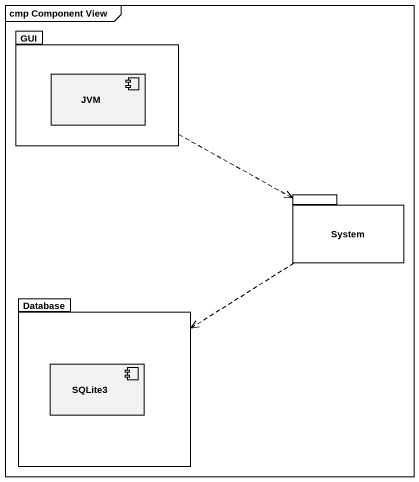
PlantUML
@startuml
mainframe cmp Component View
package GUI {
  component JVM
}
package System {
}
package "Database" as Database_ {
  component SQLite3
}
GUI .right.> System
System ..> Database_
@enduml
